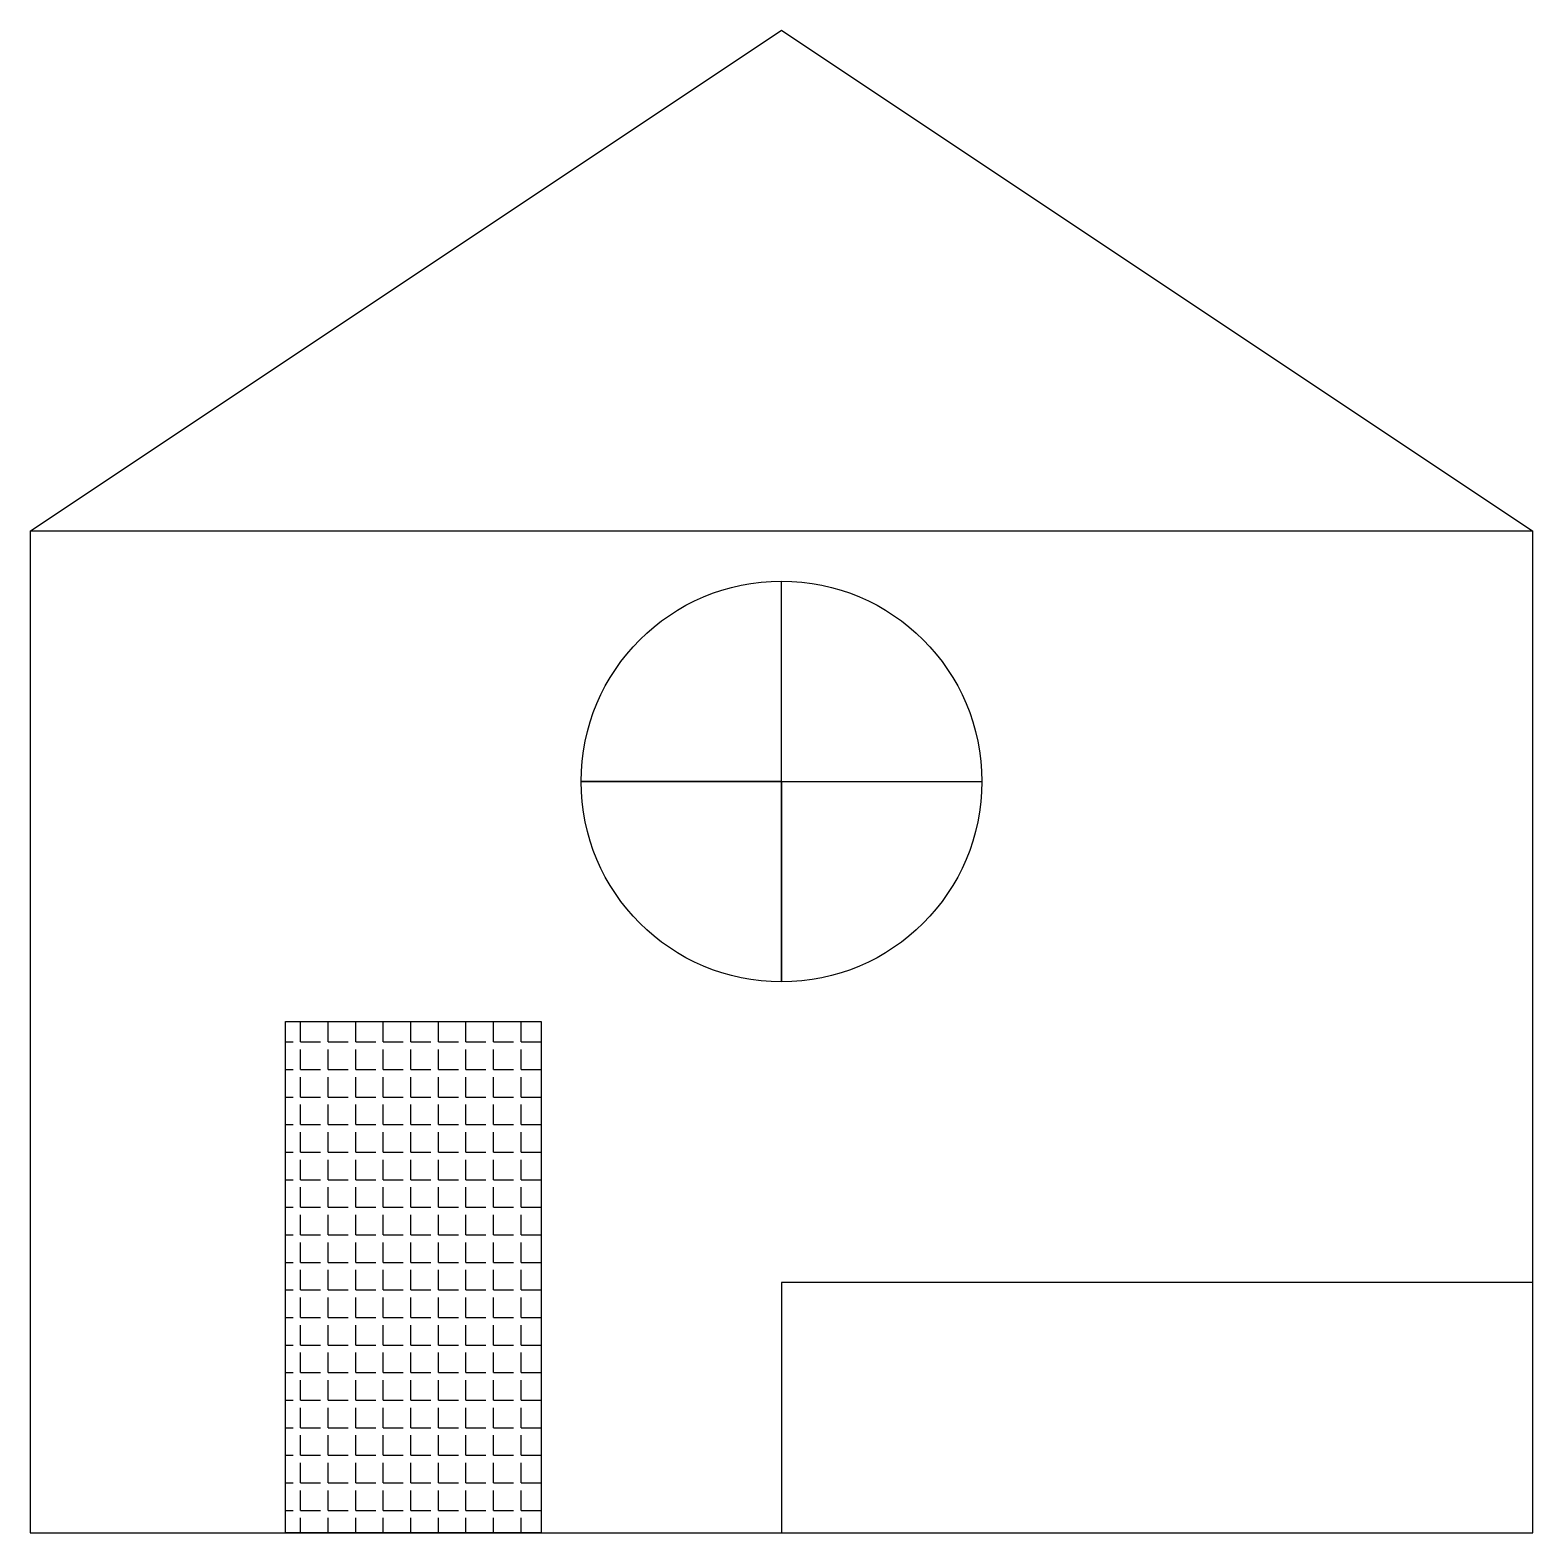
# Model space of a CAD drawing. Header units: inches. Extents: x -13.6 to 20, y -7.4 to 26.2.
import ezdxf

# ---------------------------------------------------------------- set-up
doc = ezdxf.new("R2010")
doc.units = ezdxf.units.IN
doc.header["$MEASUREMENT"] = 0

msp = doc.modelspace()

# ---------------------------------------------------------------- hatches: boundary and pattern name
h = msp.add_hatch()
h.set_pattern_fill('ANGLE', color=256, scale=2.237614)
h.set_pattern_definition([(0, (-24.7523, -18.5642), (0, 0.615344), [0.447523, -0.167821]), (90, (-24.7523, -18.5642), (-0.615344, 0), [0.447523, -0.167821])])
h.paths.add_polyline_path([(-7.862, -7.376), (-2.151, -7.376), (-2.151, 4.043), (-7.862, 4.043)])

# ---------------------------------------------------------------- linework, layer by layer
for p, q in [((-13.564, 15), (3.218, 26.188)), ((3.218, 26.188), (20, 15)), ((3.218, 4.931), (3.218, 13.881)), ((3.218, 9.406), (-1.257, 9.406)), ((-1.257, 9.406), (7.693, 9.406)), ((3.218, 9.406), (3.218, 4.931)), ((-7.862, 4.043), (-2.151, 4.043)), ((-7.862, -7.376), (-7.862, 4.043)), ((-2.151, 4.043), (-2.151, -7.376)), ((-2.151, -7.376), (-7.862, -7.376))]:
    msp.add_line(p, q)
for points in [[(-13.564, -7.376), (20, -7.376), (20, 15), (-13.564, 15)], [(3.218, -7.376), (20, -7.376), (20, -1.782), (3.218, -1.782)]]:
    msp.add_lwpolyline(points, close=True)
msp.add_circle((3.218, 9.406), 4.475)

doc.saveas('drawing.dxf')
